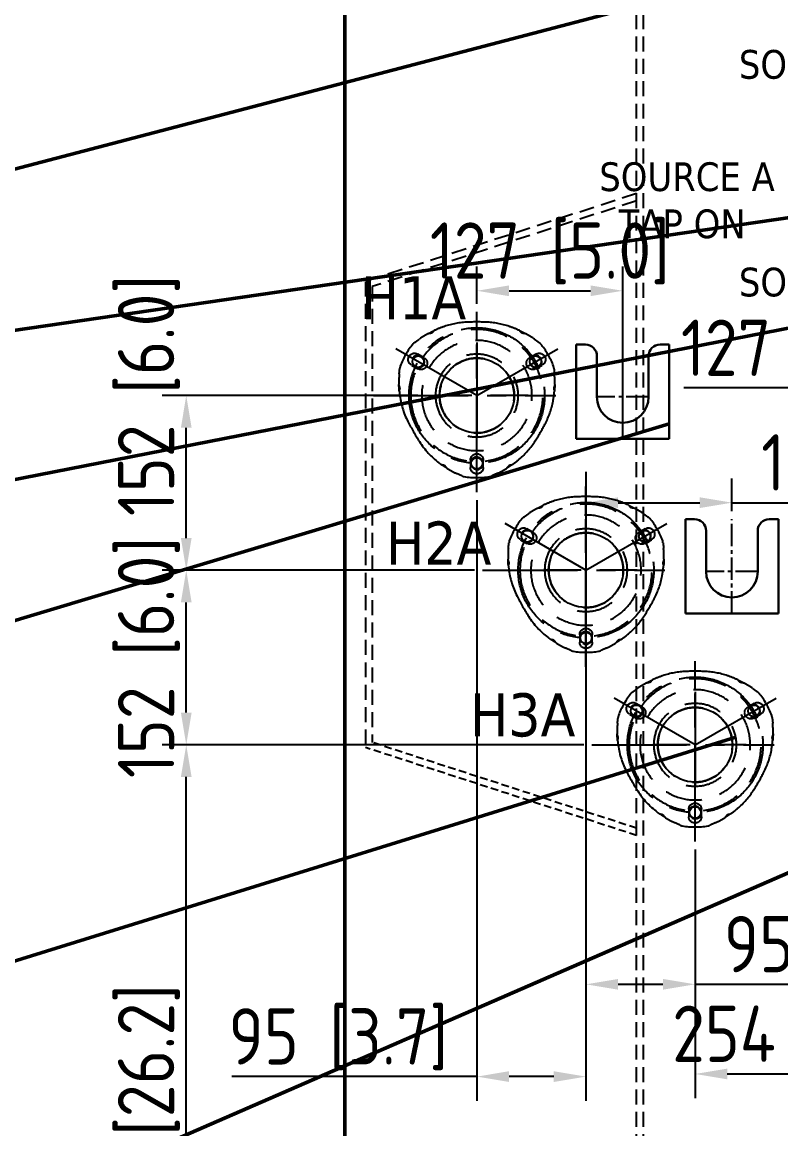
# Model space of a CAD drawing. Header units: millimetres. Extents: x 261789 to 272313, y -191856 to -185409.
# Drawn here: x 263106 to 263766, y -187666 to -186702 of the extents above; entities that cross this region are included whole.
import ezdxf

# ---------------------------------------------------------------- set-up
doc = ezdxf.new("R2010")
doc.units = ezdxf.units.MM
doc.header["$LTSCALE"] = 13
for name, pattern in [('CENTER2', [1.125, 0.75, -0.125, 0.125, -0.125]), ('CENTERX2', [101.6, 63.5, -12.7, 12.7, -12.7]), ('DASHED', [0.75, 0.5, -0.25])]:
    doc.linetypes.add(name, pattern=pattern)
for name, color, linetype in [('1', 4, 'Continuous'), ('2细线层', 4, 'Continuous'), ('4虚线层', 6, 'DASHED'), ('中心线', 1, 'CENTER2'), ('粗实线', 4, 'Continuous')]:
    doc.layers.add(name, color=color, linetype=linetype)
doc.layers.add('2细实线', color=3, linetype='Continuous', lineweight=20)
doc.layers.add('标注、文本', color=3, linetype='Continuous', lineweight=25)
doc.styles.get("Standard").update_dxf_attribs({"font": 'gbenor.shx', "bigfont": 'gbcbig.shx'})
doc.styles.add('Tahoma$001', font='tahoma.ttf', dxfattribs={"height": 2.159784})
doc.dimstyles.new('英寸 1-10', dxfattribs={"dimscale": 14, "dimtxt": 3.5, "dimasz": 2, "dimexe": 1.5, "dimexo": 0.5, "dimgap": 0.5, "dimtad": 1, "dimtoh": 1, "dimdec": 1, "dimdsep": 46, "dimtxsty": 'Standard', "dimcen": 2.5, "dimclrd": 3, "dimclre": 3, "dimclrt": 3, "dimadec": 0, "dimazin": 2, "dimtfac": 1, "dimtdec": 1, "dimtmove": 0, "dimatfit": 2, "dimfxl": 1, "dimarcsym": 0})

# ---------------------------------------------------------------- blocks, each defined once
blk = doc.blocks.new('A$C712F3155')
at = {"layer": '1', "color": 1, "linetype": 'CENTERX2', "lineweight": -3, "ltscale": 0.1}
for p, q in [((90, 0), (90, 156.99)), ((90, 130.33), (90, 35.46)), ((90, 84.09), (19.54, 124.77)), ((90, 84.09), (160.46, 124.77)), ((0, 84.09), (158.71, 84.09))]:
    blk.add_line(p, q, dxfattribs=at)
blk.add_circle((90, 84.09), 59, dxfattribs=at)
at = {"layer": '2细线层'}
for centre in [(38.9, 113.59), (141.1, 113.59), (90, 25.09)]:
    blk.add_circle(centre, 5, dxfattribs=at)
at = {"layer": '标注、文本'}
for centre in [(38.9, 113.59), (141.1, 113.59), (90, 25.09)]:
    blk.add_arc(centre, 5.5, 242.67153, 150.00001, dxfattribs=at)
at = {"layer": '粗实线'}
blk.add_circle((90, 84.09), 32.5, dxfattribs=at)
blk = doc.blocks.new('0.020')
at = {"layer": '中心线', "ltscale": 2}
for p, q in [((13611.24, 16499.07), (13611.24, 16581.07)), ((13588.74, 16535.57), (13633.74, 16535.57))]:
    blk.add_line(p, q, dxfattribs=at)
at = {"layer": '粗实线', "lineweight": 30}
for p, q in [((13570.74, 16499.07), (13570.74, 16581.07)), ((13570.74, 16581.07), (13578.74, 16581.07)), ((13643.74, 16581.07), (13651.74, 16581.07)), ((13651.74, 16499.07), (13651.74, 16581.07)), ((13588.74, 16535.57), (13588.74, 16571.07)), ((13633.74, 16535.57), (13633.74, 16571.07)), ((13570.74, 16499.07), (13651.74, 16499.07))]:
    blk.add_line(p, q, dxfattribs=at)
for centre, radius, start, end in [((13578.74, 16571.07), 10, 0, 90), ((13643.74, 16571.07), 10, 90, 180), ((13611.24, 16535.57), 22.5, 180, 0)]:
    blk.add_arc(centre, radius, start, end, dxfattribs=at)
blk = doc.blocks.new('*D31')
at = {"layer": '2细实线', "color": 3, "linetype": 'ByBlock', "lineweight": -2}
for p, q in [((263596.79, -187093.93), (263596.79, -187141.72)), ((263723.79, -187128.17), (263723.79, -187099.72)), ((263624.79, -187120.72), (263695.79, -187120.72)), ((263723.79, -187120.72), (263955.66, -187120.72))]:
    blk.add_line(p, q, dxfattribs=at)
at = {"layer": '2细实线', "color": 3, "linetype": 'ByBlock'}
for points in [[(263624.79, -187116.05), (263624.79, -187125.38), (263596.79, -187120.72)], [(263695.79, -187116.05), (263695.79, -187125.38), (263723.79, -187120.72)]]:
    blk.add_solid(points, dxfattribs=at)
at = {"layer": 'Defpoints', "color": 0, "linetype": 'ByBlock'}
for p in [(263596.79, -187086.93), (263723.79, -187120.72), (263723.79, -187135.17)]:
    blk.add_point(p, dxfattribs=at)
at = {"layer": '2细实线', "color": 3, "linetype": 'ByBlock', "insert": (263853.73, -187088.19), "char_height": 49, "attachment_point": 5}
blk.add_mtext('127 [5.0]', dxfattribs=at)
blk = doc.blocks.new('*D32')
at = {"layer": '2细实线', "color": 3, "linetype": 'ByBlock', "lineweight": -2}
for p, q in [((263501.79, -186947.57), (263501.79, -186915.3)), ((263628.79, -187058.17), (263628.79, -186915.3)), ((263529.79, -186936.3), (263600.79, -186936.3))]:
    blk.add_line(p, q, dxfattribs=at)
at = {"layer": '2细实线', "color": 3, "linetype": 'ByBlock'}
for points in [[(263529.79, -186931.64), (263529.79, -186940.97), (263501.79, -186936.3)], [(263600.79, -186931.64), (263600.79, -186940.97), (263628.79, -186936.3)]]:
    blk.add_solid(points, dxfattribs=at)
at = {"layer": 'Defpoints', "color": 0, "linetype": 'ByBlock'}
for p in [(263628.79, -186936.3), (263501.79, -186954.57), (263628.79, -187065.17)]:
    blk.add_point(p, dxfattribs=at)
at = {"layer": '2细实线', "color": 3, "linetype": 'ByBlock', "insert": (263565.29, -186903.78), "char_height": 49, "attachment_point": 5}
blk.add_mtext('127 [5.0]', dxfattribs=at)
blk = doc.blocks.new('*D34')
at = {"layer": '2细实线', "color": 3, "linetype": 'ByBlock', "lineweight": -2}
for p, q in [((263913.79, -187128.17), (263913.79, -186999.9)), ((264040.79, -187099.57), (264040.79, -186999.9)), ((263913.79, -187020.9), (263681.91, -187020.9)), ((264012.79, -187020.9), (263941.79, -187020.9))]:
    blk.add_line(p, q, dxfattribs=at)
at = {"layer": '2细实线', "color": 3, "linetype": 'ByBlock'}
for points in [[(263941.79, -187016.23), (263941.79, -187025.57), (263913.79, -187020.9)], [(264012.79, -187016.23), (264012.79, -187025.57), (264040.79, -187020.9)]]:
    blk.add_solid(points, dxfattribs=at)
at = {"layer": 'Defpoints', "color": 0, "linetype": 'ByBlock'}
for p in [(263913.79, -187020.9), (264040.79, -187106.57), (263913.79, -187135.17)]:
    blk.add_point(p, dxfattribs=at)
at = {"layer": '2细实线', "color": 3, "linetype": 'ByBlock', "insert": (263783.85, -186988.38), "char_height": 49, "attachment_point": 5}
blk.add_mtext('127 [5.0]', dxfattribs=at)
blk = doc.blocks.new('A$C03F92070')
at = {"layer": '4虚线层', "ltscale": 5}
for p, q in [((67.85, 40.24), (67.85, 116.01)), ((16.36, 107.57), (21.99, 104.32)), ((113.71, 104.32), (119.34, 107.57)), ((16.49, 94.79), (10.86, 98.04)), ((124.84, 98.04), (119.21, 94.79)), ((23.33, 71.49), (112.37, 71.49)), ((62.35, 8.86), (62.35, 15.36)), ((73.35, 15.36), (73.35, 8.86))]:
    blk.add_line(p, q, dxfattribs=at)
for radius in [57.5, 48, 36, 32.5]:
    blk.add_circle((67.85, 71.49), radius, dxfattribs=at)
at = {"layer": '4虚线层', "ltscale": 5, "extrusion": (0, 0, -1)}
for centre, radius, start, end in [((-62.34, 65.41), 70, 71.02185, 87.94531), ((-67.85, -88.03), 223.54, 87.94531, 92.05469), ((-73.35, 65.41), 70, 92.05469, 108.97815), ((-68.85, 46.49), 90, 55.4521, 61.38179), ((-68.85, 46.49), 90, 64.92451, 71.02185), ((-66.85, 46.49), 90, 108.97815, 115.07549), ((-66.85, 46.49), 90, 118.61821, 124.5479), ((-67.85, 71.49), 71.5, 20.96454, 39.03546), ((-68.85, 46.49), 90, 51.08313, 52.23427), ((-66.85, 46.49), 90, 127.76573, 128.91687), ((-67.85, 71.49), 71.5, 140.96454, 159.03546), ((-90, 83.12), 90, 7.76573, 8.91687), ((-45.7, 83.12), 90, 171.08313, 172.23427), ((-90, 83.12), 90, 358.61821, 4.5479), ((-45.7, 83.12), 90, 175.4521, 181.38179), ((-90, 83.12), 90, 349.46719, 355.07549), ((-65.57, 80.82), 70, 186.60228, 207.21776), ((-45.7, 83.12), 90, 184.92451, 186.60228), ((-70.33, 79.46), 70, 331.9245, 349.46719), ((70.97, 151.05), 223.54, 207.21776, 212.35682), ((-205.81, 151.73), 223.54, 327.65027, 331.9245), ((-76.09, 69.57), 70, 310.17076, 327.65027), ((-58.73, 68.87), 70, 212.35682, 233.02623), ((-89, 84.85), 90, 304.92451, 310.17076), ((-46.7, 84.85), 90, 233.02623, 235.07549), ((-89, 84.85), 90, 295.4521, 301.38179), ((-89, 84.85), 90, 291.08313, 292.23427), ((-67.85, 71.49), 71.5, 260.96454, 279.03546), ((-46.7, 84.85), 90, 247.76573, 248.91687), ((-46.7, 84.85), 90, 238.61821, 244.5479)]:
    blk.add_arc(centre, radius, start, end, dxfattribs=at)
at = {"layer": '4虚线层', "ltscale": 5}
for centre, start, end in [((13.61, 102.81), 60, 240), ((122.09, 102.81), 300, 120), ((19.24, 99.56), 240, 60), ((116.46, 99.56), 120, 300), ((67.85, 15.36), 0, 180), ((67.85, 8.86), 180, 0)]:
    blk.add_arc(centre, 5.5, start, end, dxfattribs=at)
for points, knots in [([(30.89, 128.1), (30.89, 128.1), (30.88, 128.1), (30.83, 128.07), (30.76, 128.04), (30.57, 127.95), (30.45, 127.89), (30.18, 127.77), (30.03, 127.69), (29.7, 127.53), (29.52, 127.45), (29.16, 127.27), (28.96, 127.17), (28.58, 126.98), (28.39, 126.89), (27.99, 126.69), (27.8, 126.59), (27.42, 126.39), (27.24, 126.3), (26.87, 126.11), (26.7, 126.02), (26.39, 125.85), (26.24, 125.77), (25.98, 125.63), (25.87, 125.57), (25.69, 125.47), (25.63, 125.44), (25.58, 125.41), (25.57, 125.4), (25.57, 125.4), (25.57, 125.4), (25.57, 125.4)], [0, 0, 0, 0, 0.043819, 0.043819, 0.119878, 0.119878, 0.195937, 0.195937, 0.271996, 0.271996, 0.348055, 0.348055, 0.424114, 0.424114, 0.500173, 0.500173, 0.576231, 0.576231, 0.65229, 0.65229, 0.728349, 0.728349, 0.804408, 0.804408, 0.880467, 0.880467, 0.956526, 0.956526, 0.994556, 0.994556, 1, 1, 1, 1]), ([(30.71, 128.01), (30.65, 127.99), (30.59, 127.94), (30.48, 127.84), (30.42, 127.77), (30.3, 127.62), (30.24, 127.54), (30.11, 127.35), (30.04, 127.25), (29.89, 127.05), (29.81, 126.95), (29.62, 126.74), (29.51, 126.65), (29.29, 126.47), (29.16, 126.4), (28.9, 126.26), (28.77, 126.2), (28.36, 126.06), (28.08, 125.99), (27.53, 125.87), (27.26, 125.83), (26.87, 125.76), (26.75, 125.74), (26.5, 125.7), (26.38, 125.67), (26.05, 125.61), (25.85, 125.56), (25.74, 125.5)], [0, 0, 0, 0, 0.0625, 0.0625, 0.125, 0.125, 0.1875, 0.1875, 0.25, 0.25, 0.3125, 0.3125, 0.375, 0.375, 0.4375, 0.4375, 0.5, 0.5, 0.625, 0.625, 0.75, 0.75, 0.8125, 0.8125, 0.875, 0.875, 1, 1, 1, 1]), ([(110.13, 125.4), (110.13, 125.4), (110.13, 125.4), (110.13, 125.4), (110.12, 125.41), (110.07, 125.44), (110.01, 125.47), (109.83, 125.57), (109.72, 125.63), (109.46, 125.77), (109.31, 125.85), (108.99, 126.02), (108.81, 126.11), (108.45, 126.3), (108.26, 126.4), (107.88, 126.6), (107.68, 126.7), (107.29, 126.9), (107.1, 127), (106.72, 127.18), (106.53, 127.28), (106.16, 127.46), (105.99, 127.54), (105.66, 127.7), (105.51, 127.77), (105.24, 127.9), (105.12, 127.95), (104.94, 128.04), (104.87, 128.07), (104.82, 128.09), (104.81, 128.1), (104.8, 128.1), (104.8, 128.1), (104.8, 128.1)], [0, 0, 0, 0, 0.005743, 0.005743, 0.043766, 0.043766, 0.119813, 0.119813, 0.195859, 0.195859, 0.271906, 0.271906, 0.347952, 0.347952, 0.423999, 0.423999, 0.500046, 0.500046, 0.576092, 0.576092, 0.652139, 0.652139, 0.728185, 0.728185, 0.804232, 0.804232, 0.880279, 0.880279, 0.956325, 0.956325, 0.994349, 0.994349, 1, 1, 1, 1]), ([(109.96, 125.5), (109.9, 125.53), (109.83, 125.55), (109.65, 125.6), (109.54, 125.63), (109.21, 125.7), (108.96, 125.74), (108.44, 125.83), (108.17, 125.87), (107.63, 125.99), (107.34, 126.06), (106.94, 126.2), (106.8, 126.26), (106.54, 126.39), (106.42, 126.47), (106.19, 126.64), (106.08, 126.74), (105.9, 126.94), (105.81, 127.05), (105.66, 127.25), (105.59, 127.35), (105.46, 127.53), (105.39, 127.62), (105.28, 127.77), (105.22, 127.84), (105.11, 127.94), (105.05, 127.99), (104.99, 128.01)], [0, 0, 0, 0, 0.0625, 0.0625, 0.125, 0.125, 0.25, 0.25, 0.375, 0.375, 0.5, 0.5, 0.5625, 0.5625, 0.625, 0.625, 0.6875, 0.6875, 0.75, 0.75, 0.8125, 0.8125, 0.875, 0.875, 0.9375, 0.9375, 1, 1, 1, 1]), ([(13.95, 117.81), (13.92, 117.79), (13.88, 117.76), (13.82, 117.71), (13.77, 117.67), (13.74, 117.65), (13.73, 117.64)], [0, 0, 0, 0, 0.272943, 0.542517, 0.809704, 1, 1, 1, 1]), ([(14.22, 118.02), (14.2, 118), (14.15, 117.96), (14.08, 117.91), (14.01, 117.86), (13.97, 117.82), (13.95, 117.81)], [0, 0, 0, 0, 0.251777, 0.501943, 0.751136, 1, 1, 1, 1]), ([(14.55, 118.27), (14.52, 118.25), (14.46, 118.2), (14.38, 118.14), (14.3, 118.08), (14.25, 118.04), (14.22, 118.02)], [0, 0, 0, 0, 0.251749, 0.501948, 0.751171, 1, 1, 1, 1]), ([(15.74, 119.15), (15.69, 119.12), (15.59, 119.05), (15.45, 118.94), (15.32, 118.84), (15.18, 118.74), (15.05, 118.65), (14.92, 118.55), (14.8, 118.45), (14.67, 118.36), (14.59, 118.3), (14.55, 118.27)], [0, 0, 0, 0, 0.114473, 0.22719, 0.338528, 0.448878, 0.558641, 0.668227, 0.778044, 0.888502, 1, 1, 1, 1]), ([(17.82, 120.63), (17.81, 120.62), (17.74, 120.57), (17.58, 120.46), (17.28, 120.26), (16.94, 120.02), (16.6, 119.78), (16.29, 119.55), (16.01, 119.35), (15.83, 119.22), (15.74, 119.15)], [0, 0, 0, 0, 0.026865, 0.187364, 0.351072, 0.511786, 0.674931, 0.783277, 0.891149, 1, 1, 1, 1]), ([(119.96, 119.15), (119.92, 119.19), (119.82, 119.25), (119.69, 119.35), (119.55, 119.45), (119.41, 119.55), (119.28, 119.65), (119.06, 119.81), (118.76, 120.02), (118.42, 120.26), (118.12, 120.46), (117.96, 120.57), (117.89, 120.62), (117.88, 120.63)], [0, 0, 0, 0, 0.05466, 0.108896, 0.162888, 0.216817, 0.270864, 0.325211, 0.488741, 0.649833, 0.813717, 0.974388, 1, 1, 1, 1]), ([(121.15, 118.27), (121.11, 118.3), (121.03, 118.36), (120.9, 118.45), (120.78, 118.55), (120.65, 118.65), (120.52, 118.74), (120.38, 118.84), (120.25, 118.94), (120.1, 119.05), (120.01, 119.12), (119.96, 119.15)], [0, 0, 0, 0, 0.111498, 0.221956, 0.331773, 0.441359, 0.551122, 0.661472, 0.77281, 0.885527, 1, 1, 1, 1]), ([(121.48, 118.02), (121.45, 118.04), (121.4, 118.08), (121.32, 118.14), (121.23, 118.2), (121.18, 118.25), (121.15, 118.27)], [0, 0, 0, 0, 0.248829, 0.498052, 0.748251, 1, 1, 1, 1]), ([(121.75, 117.81), (121.73, 117.82), (121.69, 117.86), (121.62, 117.91), (121.55, 117.96), (121.5, 118), (121.48, 118.02)], [0, 0, 0, 0, 0.248864, 0.498057, 0.748223, 1, 1, 1, 1]), ([(121.97, 117.64), (121.96, 117.65), (121.93, 117.67), (121.88, 117.71), (121.82, 117.76), (121.78, 117.79), (121.75, 117.81)], [0, 0, 0, 0, 0.190293, 0.457482, 0.727057, 1, 1, 1, 1]), ([(0.52, 92.79), (0.51, 92.73), (0.5, 92.62), (0.48, 92.45), (0.46, 92.28), (0.45, 92.11), (0.43, 91.95), (0.4, 91.68), (0.37, 91.32), (0.33, 90.9), (0.3, 90.54), (0.29, 90.34), (0.28, 90.26), (0.28, 90.25)], [0, 0, 0, 0, 0.05466, 0.108897, 0.162889, 0.216817, 0.270864, 0.325211, 0.488741, 0.649833, 0.813717, 0.974388, 1, 1, 1, 1]), ([(0.69, 94.25), (0.68, 94.21), (0.67, 94.11), (0.65, 93.95), (0.63, 93.8), (0.61, 93.64), (0.59, 93.47), (0.57, 93.31), (0.55, 93.14), (0.53, 92.96), (0.52, 92.85), (0.52, 92.79)], [0, 0, 0, 0, 0.111498, 0.221956, 0.331773, 0.441359, 0.551122, 0.661472, 0.77281, 0.885527, 1, 1, 1, 1]), ([(0.74, 94.67), (0.73, 94.63), (0.73, 94.57), (0.71, 94.47), (0.7, 94.36), (0.69, 94.29), (0.69, 94.25)], [0, 0, 0, 0, 0.248829, 0.498052, 0.748251, 1, 1, 1, 1]), ([(0.82, 95.29), (0.82, 95.27), (0.81, 95.24), (0.81, 95.17), (0.8, 95.1), (0.79, 95.04), (0.78, 95.01)], [0, 0, 0, 0, 0.190297, 0.457484, 0.727058, 1, 1, 1, 1]), ([(134.92, 95.01), (134.91, 95.04), (134.9, 95.1), (134.89, 95.17), (134.89, 95.24), (134.88, 95.27), (134.88, 95.29)], [0, 0, 0, 0, 0.272943, 0.542517, 0.809704, 1, 1, 1, 1]), ([(134.96, 94.67), (134.96, 94.7), (134.95, 94.76), (134.94, 94.85), (134.93, 94.93), (134.92, 94.98), (134.92, 95.01)], [0, 0, 0, 0, 0.251777, 0.501943, 0.751136, 1, 1, 1, 1]), ([(135.01, 94.25), (135.01, 94.29), (135, 94.36), (134.99, 94.47), (134.97, 94.57), (134.96, 94.63), (134.96, 94.67)], [0, 0, 0, 0, 0.251749, 0.501948, 0.751171, 1, 1, 1, 1]), ([(135.18, 92.79), (135.18, 92.85), (135.16, 92.96), (135.15, 93.14), (135.13, 93.31), (135.11, 93.47), (135.09, 93.64), (135.07, 93.8), (135.05, 93.95), (135.03, 94.11), (135.02, 94.21), (135.01, 94.25)], [0, 0, 0, 0, 0.114473, 0.22719, 0.338528, 0.448878, 0.558641, 0.668227, 0.778044, 0.888502, 1, 1, 1, 1]), ([(135.42, 90.25), (135.42, 90.26), (135.41, 90.34), (135.4, 90.54), (135.37, 90.9), (135.33, 91.31), (135.29, 91.73), (135.25, 92.11), (135.22, 92.45), (135.2, 92.67), (135.18, 92.79)], [0, 0, 0, 0, 0.026865, 0.187364, 0.351073, 0.511786, 0.674931, 0.783277, 0.891149, 1, 1, 1, 1]), ([(0.02, 81.15), (0.02, 81.15), (0.02, 81.15), (0.02, 81.15), (0.02, 81.14), (0.02, 81.08), (0.02, 81.01), (0.02, 80.81), (0.03, 80.68), (0.04, 80.38), (0.04, 80.21), (0.05, 79.85), (0.06, 79.65), (0.08, 79.24), (0.09, 79.03), (0.11, 78.6), (0.12, 78.38), (0.14, 77.94), (0.16, 77.72), (0.18, 77.3), (0.2, 77.09), (0.23, 76.68), (0.24, 76.49), (0.27, 76.13), (0.28, 75.96), (0.3, 75.67), (0.32, 75.54), (0.33, 75.33), (0.34, 75.26), (0.34, 75.2), (0.35, 75.19), (0.35, 75.19), (0.35, 75.19), (0.35, 75.19)], [0, 0, 0, 0, 0.005743, 0.005743, 0.043766, 0.043766, 0.119813, 0.119813, 0.195859, 0.195859, 0.271906, 0.271906, 0.347952, 0.347952, 0.423999, 0.423999, 0.500046, 0.500046, 0.576092, 0.576092, 0.652139, 0.652139, 0.728185, 0.728185, 0.804232, 0.804232, 0.880279, 0.880279, 0.956325, 0.956325, 0.994349, 0.994349, 1, 1, 1, 1]), ([(0.02, 80.95), (0.02, 80.89), (0.04, 80.81), (0.08, 80.63), (0.12, 80.53), (0.22, 80.21), (0.31, 79.97), (0.5, 79.47), (0.59, 79.22), (0.76, 78.69), (0.85, 78.41), (0.92, 77.98), (0.94, 77.84), (0.96, 77.55), (0.95, 77.4), (0.91, 77.12), (0.88, 76.97), (0.8, 76.71), (0.75, 76.59), (0.65, 76.35), (0.6, 76.24), (0.51, 76.03), (0.47, 75.94), (0.39, 75.76), (0.37, 75.68), (0.33, 75.53), (0.32, 75.46), (0.33, 75.4)], [0, 0, 0, 0, 0.0625, 0.0625, 0.125, 0.125, 0.25, 0.25, 0.375, 0.375, 0.5, 0.5, 0.5625, 0.5625, 0.625, 0.625, 0.6875, 0.6875, 0.75, 0.75, 0.8125, 0.8125, 0.875, 0.875, 0.9375, 0.9375, 1, 1, 1, 1]), ([(135.37, 75.4), (135.38, 75.46), (135.37, 75.53), (135.33, 75.68), (135.31, 75.76), (135.23, 75.94), (135.19, 76.03), (135.1, 76.24), (135.04, 76.35), (134.95, 76.58), (134.9, 76.71), (134.82, 76.97), (134.79, 77.11), (134.75, 77.4), (134.74, 77.54), (134.76, 77.83), (134.78, 77.98), (134.85, 78.4), (134.93, 78.68), (135.11, 79.21), (135.2, 79.47), (135.34, 79.84), (135.38, 79.96), (135.47, 80.2), (135.51, 80.31), (135.62, 80.63), (135.68, 80.83), (135.68, 80.95)], [0, 0, 0, 0, 0.0625, 0.0625, 0.125, 0.125, 0.1875, 0.1875, 0.25, 0.25, 0.3125, 0.3125, 0.375, 0.375, 0.4375, 0.4375, 0.5, 0.5, 0.625, 0.625, 0.75, 0.75, 0.8125, 0.8125, 0.875, 0.875, 1, 1, 1, 1]), ([(135.35, 75.19), (135.35, 75.19), (135.35, 75.2), (135.36, 75.26), (135.37, 75.34), (135.38, 75.54), (135.4, 75.67), (135.42, 75.97), (135.43, 76.14), (135.46, 76.51), (135.48, 76.7), (135.5, 77.11), (135.52, 77.32), (135.54, 77.75), (135.56, 77.97), (135.58, 78.41), (135.59, 78.62), (135.61, 79.05), (135.62, 79.26), (135.64, 79.67), (135.65, 79.86), (135.66, 80.22), (135.66, 80.39), (135.67, 80.68), (135.67, 80.81), (135.68, 81.01), (135.68, 81.08), (135.68, 81.14), (135.68, 81.15), (135.68, 81.15), (135.68, 81.15), (135.68, 81.15)], [0, 0, 0, 0, 0.043819, 0.043819, 0.119878, 0.119878, 0.195937, 0.195937, 0.271996, 0.271996, 0.348055, 0.348055, 0.424114, 0.424114, 0.500173, 0.500173, 0.576232, 0.576232, 0.65229, 0.65229, 0.728349, 0.728349, 0.804408, 0.804408, 0.880467, 0.880467, 0.956526, 0.956526, 0.994556, 0.994556, 1, 1, 1, 1]), ([(37.3, 11.18), (37.3, 11.18), (37.31, 11.17), (37.36, 11.14), (37.42, 11.09), (37.59, 10.98), (37.7, 10.9), (37.95, 10.73), (38.09, 10.63), (38.39, 10.43), (38.55, 10.32), (38.89, 10.09), (39.07, 9.97), (39.42, 9.73), (39.61, 9.61), (39.98, 9.37), (40.16, 9.26), (40.51, 9.03), (40.69, 8.91), (41.04, 8.69), (41.2, 8.59), (41.51, 8.4), (41.65, 8.31), (41.9, 8.16), (42.01, 8.09), (42.18, 7.99), (42.24, 7.95), (42.29, 7.92), (42.3, 7.91), (42.3, 7.91), (42.3, 7.91), (42.3, 7.91)], [0, 0, 0, 0, 0.043819, 0.043819, 0.119878, 0.119878, 0.195937, 0.195937, 0.271996, 0.271996, 0.348055, 0.348055, 0.424114, 0.424114, 0.500173, 0.500173, 0.576231, 0.576231, 0.65229, 0.65229, 0.728349, 0.728349, 0.804408, 0.804408, 0.880467, 0.880467, 0.956526, 0.956526, 0.994556, 0.994556, 1, 1, 1, 1]), ([(37.47, 11.06), (37.52, 11.02), (37.59, 11), (37.73, 10.95), (37.82, 10.93), (38.01, 10.91), (38.11, 10.9), (38.34, 10.88), (38.46, 10.87), (38.71, 10.83), (38.85, 10.81), (39.11, 10.75), (39.25, 10.71), (39.52, 10.6), (39.64, 10.53), (39.89, 10.37), (40.01, 10.29), (40.34, 10.01), (40.54, 9.8), (40.91, 9.38), (41.09, 9.17), (41.34, 8.87), (41.42, 8.77), (41.58, 8.58), (41.66, 8.48), (41.88, 8.23), (42.02, 8.08), (42.13, 8.02)], [0, 0, 0, 0, 0.0625, 0.0625, 0.125, 0.125, 0.1875, 0.1875, 0.25, 0.25, 0.3125, 0.3125, 0.375, 0.375, 0.4375, 0.4375, 0.5, 0.5, 0.625, 0.625, 0.75, 0.75, 0.8125, 0.8125, 0.875, 0.875, 1, 1, 1, 1]), ([(93.4, 7.91), (93.4, 7.91), (93.4, 7.91), (93.4, 7.91), (93.41, 7.92), (93.46, 7.95), (93.52, 7.99), (93.69, 8.09), (93.8, 8.16), (94.06, 8.32), (94.2, 8.4), (94.51, 8.6), (94.68, 8.7), (95.02, 8.92), (95.2, 9.04), (95.56, 9.27), (95.75, 9.39), (96.12, 9.63), (96.3, 9.75), (96.65, 9.98), (96.83, 10.1), (97.16, 10.33), (97.32, 10.43), (97.62, 10.64), (97.76, 10.73), (98.01, 10.9), (98.11, 10.98), (98.28, 11.1), (98.34, 11.14), (98.39, 11.17), (98.4, 11.18), (98.4, 11.18), (98.4, 11.18), (98.4, 11.18)], [0, 0, 0, 0, 0.005743, 0.005743, 0.043766, 0.043766, 0.119813, 0.119813, 0.195859, 0.195859, 0.271906, 0.271906, 0.347952, 0.347952, 0.423999, 0.423999, 0.500046, 0.500046, 0.576092, 0.576092, 0.652139, 0.652139, 0.728185, 0.728185, 0.804232, 0.804232, 0.880279, 0.880279, 0.956325, 0.956325, 0.994349, 0.994349, 1, 1, 1, 1]), ([(93.57, 8.02), (93.62, 8.05), (93.68, 8.1), (93.82, 8.23), (93.89, 8.31), (94.11, 8.56), (94.27, 8.76), (94.61, 9.17), (94.79, 9.38), (95.16, 9.79), (95.36, 10), (95.69, 10.28), (95.8, 10.37), (96.05, 10.53), (96.18, 10.6), (96.44, 10.71), (96.58, 10.75), (96.85, 10.81), (96.98, 10.83), (97.24, 10.87), (97.36, 10.88), (97.58, 10.9), (97.69, 10.91), (97.88, 10.93), (97.96, 10.95), (98.11, 11), (98.18, 11.02), (98.23, 11.06)], [0, 0, 0, 0, 0.0625, 0.0625, 0.125, 0.125, 0.25, 0.25, 0.375, 0.375, 0.5, 0.5, 0.5625, 0.5625, 0.625, 0.625, 0.6875, 0.6875, 0.75, 0.75, 0.8125, 0.8125, 0.875, 0.875, 0.9375, 0.9375, 1, 1, 1, 1]), ([(50.31, 3.59), (50.32, 3.59), (50.4, 3.55), (50.57, 3.46), (50.9, 3.31), (51.28, 3.14), (51.66, 2.96), (52.01, 2.8), (52.32, 2.67), (52.52, 2.57), (52.63, 2.53)], [0, 0, 0, 0, 0.026866, 0.187364, 0.351073, 0.511786, 0.674931, 0.783277, 0.891149, 1, 1, 1, 1]), ([(52.63, 2.53), (52.68, 2.5), (52.79, 2.46), (52.95, 2.39), (53.11, 2.32), (53.26, 2.25), (53.41, 2.19), (53.56, 2.12), (53.7, 2.06), (53.85, 2), (53.94, 1.96), (53.98, 1.94)], [0, 0, 0, 0, 0.114473, 0.22719, 0.338528, 0.448878, 0.558641, 0.668227, 0.778044, 0.888502, 1, 1, 1, 1]), ([(53.98, 1.94), (54.02, 1.93), (54.09, 1.9), (54.18, 1.86), (54.28, 1.82), (54.34, 1.79), (54.37, 1.78)], [0, 0, 0, 0, 0.251749, 0.501948, 0.751171, 1, 1, 1, 1]), ([(54.37, 1.78), (54.4, 1.77), (54.45, 1.74), (54.54, 1.71), (54.61, 1.68), (54.66, 1.66), (54.69, 1.65)], [0, 0, 0, 0, 0.251777, 0.501943, 0.751136, 1, 1, 1, 1]), ([(54.69, 1.65), (54.71, 1.64), (54.77, 1.61), (54.84, 1.58), (54.9, 1.56), (54.93, 1.55), (54.94, 1.54)], [0, 0, 0, 0, 0.272943, 0.542518, 0.809705, 1, 1, 1, 1]), ([(80.76, 1.54), (80.77, 1.55), (80.8, 1.56), (80.86, 1.58), (80.93, 1.61), (80.99, 1.64), (81.01, 1.65)], [0, 0, 0, 0, 0.190295, 0.457482, 0.727057, 1, 1, 1, 1]), ([(81.01, 1.65), (81.04, 1.66), (81.08, 1.68), (81.16, 1.71), (81.25, 1.74), (81.3, 1.77), (81.33, 1.78)], [0, 0, 0, 0, 0.248864, 0.498057, 0.748223, 1, 1, 1, 1]), ([(81.33, 1.78), (81.36, 1.79), (81.42, 1.82), (81.52, 1.86), (81.61, 1.9), (81.68, 1.93), (81.72, 1.94)], [0, 0, 0, 0, 0.248829, 0.498052, 0.748251, 1, 1, 1, 1]), ([(81.72, 1.94), (81.76, 1.96), (81.85, 2), (82, 2.06), (82.14, 2.12), (82.29, 2.19), (82.44, 2.25), (82.59, 2.32), (82.75, 2.39), (82.91, 2.46), (83.02, 2.5), (83.07, 2.53)], [0, 0, 0, 0, 0.111498, 0.221956, 0.331773, 0.441359, 0.551122, 0.661472, 0.77281, 0.885527, 1, 1, 1, 1]), ([(83.07, 2.53), (83.12, 2.55), (83.23, 2.6), (83.38, 2.67), (83.54, 2.73), (83.69, 2.8), (83.84, 2.87), (84.09, 2.98), (84.42, 3.14), (84.8, 3.31), (85.13, 3.46), (85.3, 3.55), (85.38, 3.58), (85.39, 3.59)], [0, 0, 0, 0, 0.05466, 0.108897, 0.162889, 0.216817, 0.270864, 0.325211, 0.488741, 0.649834, 0.813718, 0.974389, 1, 1, 1, 1])]:
    blk.add_open_spline(points, degree=3, knots=knots, dxfattribs=at)
blk.add_open_spline([(0.82, 95.28), (0.81, 95.2), (0.82, 95.09), (0.84, 94.95)], degree=3, dxfattribs=at)
blk = doc.blocks.new('*D35')
at = {"layer": '2细实线', "color": 3, "linetype": 'ByBlock', "lineweight": -2}
for p, q in [((263594.79, -187331.47), (263227.84, -187331.47)), ((263248.84, -187969.47), (263248.84, -187359.47)), ((263467.49, -187997.47), (263227.84, -187997.47))]:
    blk.add_line(p, q, dxfattribs=at)
at = {"layer": '2细实线', "color": 3, "linetype": 'ByBlock'}
for points in [[(263244.18, -187359.47), (263253.51, -187359.47), (263248.84, -187331.47)], [(263244.18, -187969.47), (263253.51, -187969.47), (263248.84, -187997.47)]]:
    blk.add_solid(points, dxfattribs=at)
at = {"layer": 'Defpoints', "color": 0, "linetype": 'ByBlock'}
for p in [(263248.84, -187331.47), (263601.79, -187331.47), (263474.49, -187997.47)]:
    blk.add_point(p, dxfattribs=at)
at = {"layer": '2细实线', "color": 3, "linetype": 'ByBlock', "insert": (263216.32, -187664.47), "char_height": 49, "attachment_point": 5, "rotation": 90}
blk.add_mtext('666 [26.2]', dxfattribs=at)
blk = doc.blocks.new('*D36')
at = {"layer": '2细实线', "color": 3, "linetype": 'ByBlock', "lineweight": -2}
for p, q in [((263499.79, -187179.47), (263227.84, -187179.47)), ((263248.84, -187303.47), (263248.84, -187207.47)), ((263354.05, -187331.47), (263227.84, -187331.47))]:
    blk.add_line(p, q, dxfattribs=at)
at = {"layer": '2细实线', "color": 3, "linetype": 'ByBlock'}
for points in [[(263244.18, -187207.47), (263253.51, -187207.47), (263248.84, -187179.47)], [(263244.18, -187303.47), (263253.51, -187303.47), (263248.84, -187331.47)]]:
    blk.add_solid(points, dxfattribs=at)
at = {"layer": 'Defpoints', "color": 0, "linetype": 'ByBlock'}
for p in [(263248.84, -187179.47), (263506.79, -187179.47), (263361.05, -187331.47)]:
    blk.add_point(p, dxfattribs=at)
at = {"layer": '2细实线', "color": 3, "linetype": 'ByBlock', "insert": (263216.32, -187255.47), "char_height": 49, "attachment_point": 5, "rotation": 90}
blk.add_mtext('152 [6.0]', dxfattribs=at)
blk = doc.blocks.new('*D37')
at = {"layer": '2细实线', "color": 3, "linetype": 'ByBlock', "lineweight": -2}
for p, q in [((263450.27, -187027.47), (263227.84, -187027.47)), ((263248.84, -187151.47), (263248.84, -187055.47)), ((263460.65, -187179.47), (263227.84, -187179.47))]:
    blk.add_line(p, q, dxfattribs=at)
at = {"layer": '2细实线', "color": 3, "linetype": 'ByBlock'}
for points in [[(263244.18, -187055.47), (263253.51, -187055.47), (263248.84, -187027.47)], [(263244.18, -187151.47), (263253.51, -187151.47), (263248.84, -187179.47)]]:
    blk.add_solid(points, dxfattribs=at)
at = {"layer": 'Defpoints', "color": 0, "linetype": 'ByBlock'}
for p in [(263248.84, -187027.47), (263457.27, -187027.47), (263467.65, -187179.47)]:
    blk.add_point(p, dxfattribs=at)
at = {"layer": '2细实线', "color": 3, "linetype": 'ByBlock', "insert": (263216.32, -187027.47), "char_height": 49, "attachment_point": 5, "rotation": 90}
blk.add_mtext('152 [6.0]', dxfattribs=at)
blk = doc.blocks.new('*D39')
at = {"layer": '2细实线', "color": 3, "linetype": 'ByBlock', "lineweight": -2}
for p, q in [((263501.79, -187118.56), (263501.79, -187641.24)), ((263596.79, -187179.84), (263596.79, -187641.24)), ((263501.79, -187620.24), (263288.64, -187620.24)), ((263568.79, -187620.24), (263529.79, -187620.24))]:
    blk.add_line(p, q, dxfattribs=at)
at = {"layer": '2细实线', "color": 3, "linetype": 'ByBlock'}
for points in [[(263529.79, -187615.57), (263529.79, -187624.9), (263501.79, -187620.24)], [(263568.79, -187615.57), (263568.79, -187624.9), (263596.79, -187620.24)]]:
    blk.add_solid(points, dxfattribs=at)
at = {"layer": 'Defpoints', "color": 0, "linetype": 'ByBlock'}
for p in [(263501.79, -187111.56), (263596.79, -187172.84), (263596.79, -187620.24)]:
    blk.add_point(p, dxfattribs=at)
at = {"layer": '2细实线', "color": 3, "linetype": 'ByBlock', "insert": (263381.21, -187587.72), "char_height": 49, "attachment_point": 5}
blk.add_mtext('95 [3.7]', dxfattribs=at)
blk = doc.blocks.new('*D40')
at = {"layer": '2细实线', "color": 3, "linetype": 'ByBlock', "lineweight": -2}
for p, q in [((263596.79, -187405.41), (263596.79, -187560.92)), ((263691.79, -187422.56), (263691.79, -187560.92)), ((263624.79, -187539.92), (263663.79, -187539.92)), ((263691.79, -187539.92), (263904.94, -187539.92))]:
    blk.add_line(p, q, dxfattribs=at)
at = {"layer": '2细实线', "color": 3, "linetype": 'ByBlock'}
for points in [[(263624.79, -187535.25), (263624.79, -187544.58), (263596.79, -187539.92)], [(263663.79, -187535.25), (263663.79, -187544.58), (263691.79, -187539.92)]]:
    blk.add_solid(points, dxfattribs=at)
at = {"layer": 'Defpoints', "color": 0, "linetype": 'ByBlock'}
for p in [(263596.79, -187398.41), (263691.79, -187415.56), (263691.79, -187539.92)]:
    blk.add_point(p, dxfattribs=at)
at = {"layer": '2细实线', "color": 3, "linetype": 'ByBlock', "insert": (263812.36, -187507.41), "char_height": 49, "attachment_point": 5}
blk.add_mtext('95 [3.7]', dxfattribs=at)
blk = doc.blocks.new('*D41')
at = {"layer": '2细实线', "color": 3, "linetype": 'ByBlock', "lineweight": -2}
for p, q in [((263945.79, -187422.56), (263945.79, -187638.96)), ((263691.79, -187440.88), (263691.79, -187638.96)), ((263719.79, -187617.96), (263917.79, -187617.96))]:
    blk.add_line(p, q, dxfattribs=at)
at = {"layer": '2细实线', "color": 3, "linetype": 'ByBlock'}
for points in [[(263719.79, -187613.29), (263719.79, -187622.62), (263691.79, -187617.96)], [(263917.79, -187613.29), (263917.79, -187622.62), (263945.79, -187617.96)]]:
    blk.add_solid(points, dxfattribs=at)
at = {"layer": 'Defpoints', "color": 0, "linetype": 'ByBlock'}
for p in [(263945.79, -187415.56), (263691.79, -187433.88), (263945.79, -187617.96)]:
    blk.add_point(p, dxfattribs=at)
at = {"layer": '2细实线', "color": 3, "linetype": 'ByBlock', "insert": (263791.63, -187585.44), "char_height": 49, "attachment_point": 5}
blk.add_mtext('254 [10.0]', dxfattribs=at)

msp = doc.modelspace()

# ---------------------------------------------------------------- linework, layer by layer
at = {"layer": '4虚线层', "ltscale": 2}
for p, q in [((263640.778, -187917.47), (263640.778, -186369.47)), ((263646.778, -187917.47), (263646.778, -186367.47)), ((263640.778, -186851.709), (263404.778, -186928.227)), ((263640.778, -186858.016), (263410.778, -186932.59)), ((263404.778, -186928.227), (263404.778, -187333.832)), ((263410.778, -186932.59), (263410.778, -187329.47))]:
    msp.add_line(p, q, dxfattribs=at)
at = {"layer": '4虚线层'}
for p, q in [((263640.778, -187404.043), (263410.778, -187329.47)), ((263640.778, -187410.351), (263404.778, -187333.832))]:
    msp.add_line(p, q, dxfattribs=at)
at = {"layer": '粗实线', "lineweight": 50}
for p, q in [((263386.778, -187997.47), (263386.778, -186147.47)), ((263961.498, -186604.473), (263041.999, -186845.428)), ((263822.177, -186865.552), (263033.869, -186980.187)), ((264153.548, -186894.264), (263041.999, -187111.797)), ((263669.289, -187052.086), (263041.999, -187240.542)), ((263727.172, -187324.836), (263041.999, -187537.521)), ((263945.789, -187367.47), (263041.999, -187760.817))]:
    msp.add_line(p, q, dxfattribs=at)

# ---------------------------------------------------------------- block references
at = {"layer": '标注、文本'}
for p in [(263411.789, -187111.562), (263506.789, -187263.562), (263601.789, -187415.562)]:
    msp.add_blockref('A$C712F3155', p, dxfattribs=at)
at = {"layer": '标注、文本', "xscale": -1}
for name, p in [('A$C03F92070', (263569.638, -187098.959)), ('0.020', (277240.027, -203564.236)), ('A$C03F92070', (263664.638, -187250.959)), ('0.020', (277335.027, -203716.236)), ('A$C03F92070', (263759.638, -187402.959))]:
    msp.add_blockref(name, p, dxfattribs=at)

# ---------------------------------------------------------------- texts
at = {"layer": '标注、文本', "style": 'Tahoma$001'}
for s, height, p in [('SOURCE A&B', 25, (263729.873, -186751.721)), ('SOURCE A', 25, (263608.352, -186849.502)), ('TAP ON', 25, (263625.189, -186890.52)), ('SOURCE A&B', 25, (263729.873, -186941.183)), ('H1A', 37.5, (263400.86, -186961.106)), ('H2A', 37.5, (263422.72, -187174.612)), ('H3A', 37.5, (263495.86, -187324.129))]:
    msp.add_text(s, height=height, dxfattribs=at).set_placement(p)

# ---------------------------------------------------------------- dimensions: what is measured, and where the dimension line sits
at = {"layer": '2细实线', "linetype": 'ByBlock'}
for base, p1, p2, picture, middle in [((263628.789, -186936.305), (263501.789, -186954.569), (263628.789, -187065.167), '*D32', (263565.289, -186936.305)), ((263596.789, -187620.236), (263501.789, -187111.562), (263596.789, -187172.836), '*D39', (263381.214, -187620.236)), ((263691.789, -187539.917), (263596.789, -187398.415), (263691.789, -187415.562), '*D40', (263812.364, -187539.917)), ((263945.789, -187617.956), (263691.789, -187433.878), (263945.789, -187415.562), '*D41', (263791.628, -187617.956))]:
    dim = msp.add_linear_dim(base=base, p1=p1, p2=p2, dimstyle='英寸 1-10', dxfattribs=at)
    dim.commit()
    dim.dimension.update_dxf_attribs({"geometry": picture, "text_midpoint": middle, "dimtype": 160})
for base, p1, p2, picture, middle in [((263913.789, -187020.9), (264040.789, -187106.569), (263913.789, -187135.167), '*D34', (263783.851, -186988.379)), ((263723.789, -187120.715), (263596.789, -187086.926), (263723.789, -187135.167), '*D31', (263853.726, -187088.194))]:
    dim = msp.add_linear_dim(base=base, p1=p1, p2=p2, dimstyle='英寸 1-10', dxfattribs=at)
    dim.commit()
    dim.dimension.update_dxf_attribs({"geometry": picture, "text_midpoint": middle})
for base, p1, p2, picture, middle in [((263248.845, -187027.47), (263467.646, -187179.47), (263457.271, -187027.47), '*D37', (263248.845, -187027.47)), ((263248.845, -187179.47), (263361.051, -187331.47), (263506.789, -187179.47), '*D36', (263248.845, -187255.47))]:
    dim = msp.add_linear_dim(base=base, p1=p1, p2=p2, angle=90, dimstyle='英寸 1-10', dxfattribs=at)
    dim.commit()
    dim.dimension.update_dxf_attribs({"geometry": picture, "text_midpoint": middle, "dimtype": 160})
dim = msp.add_linear_dim(base=(263248.845, -187331.47), p1=(263474.489, -187997.47), p2=(263601.789, -187331.47), angle=90, dimstyle='英寸 1-10', dxfattribs=at)
dim.commit()
dim.dimension.update_dxf_attribs({"geometry": '*D35', "text_midpoint": (263216.324, -187664.47)})

doc.saveas('drawing.dxf')
